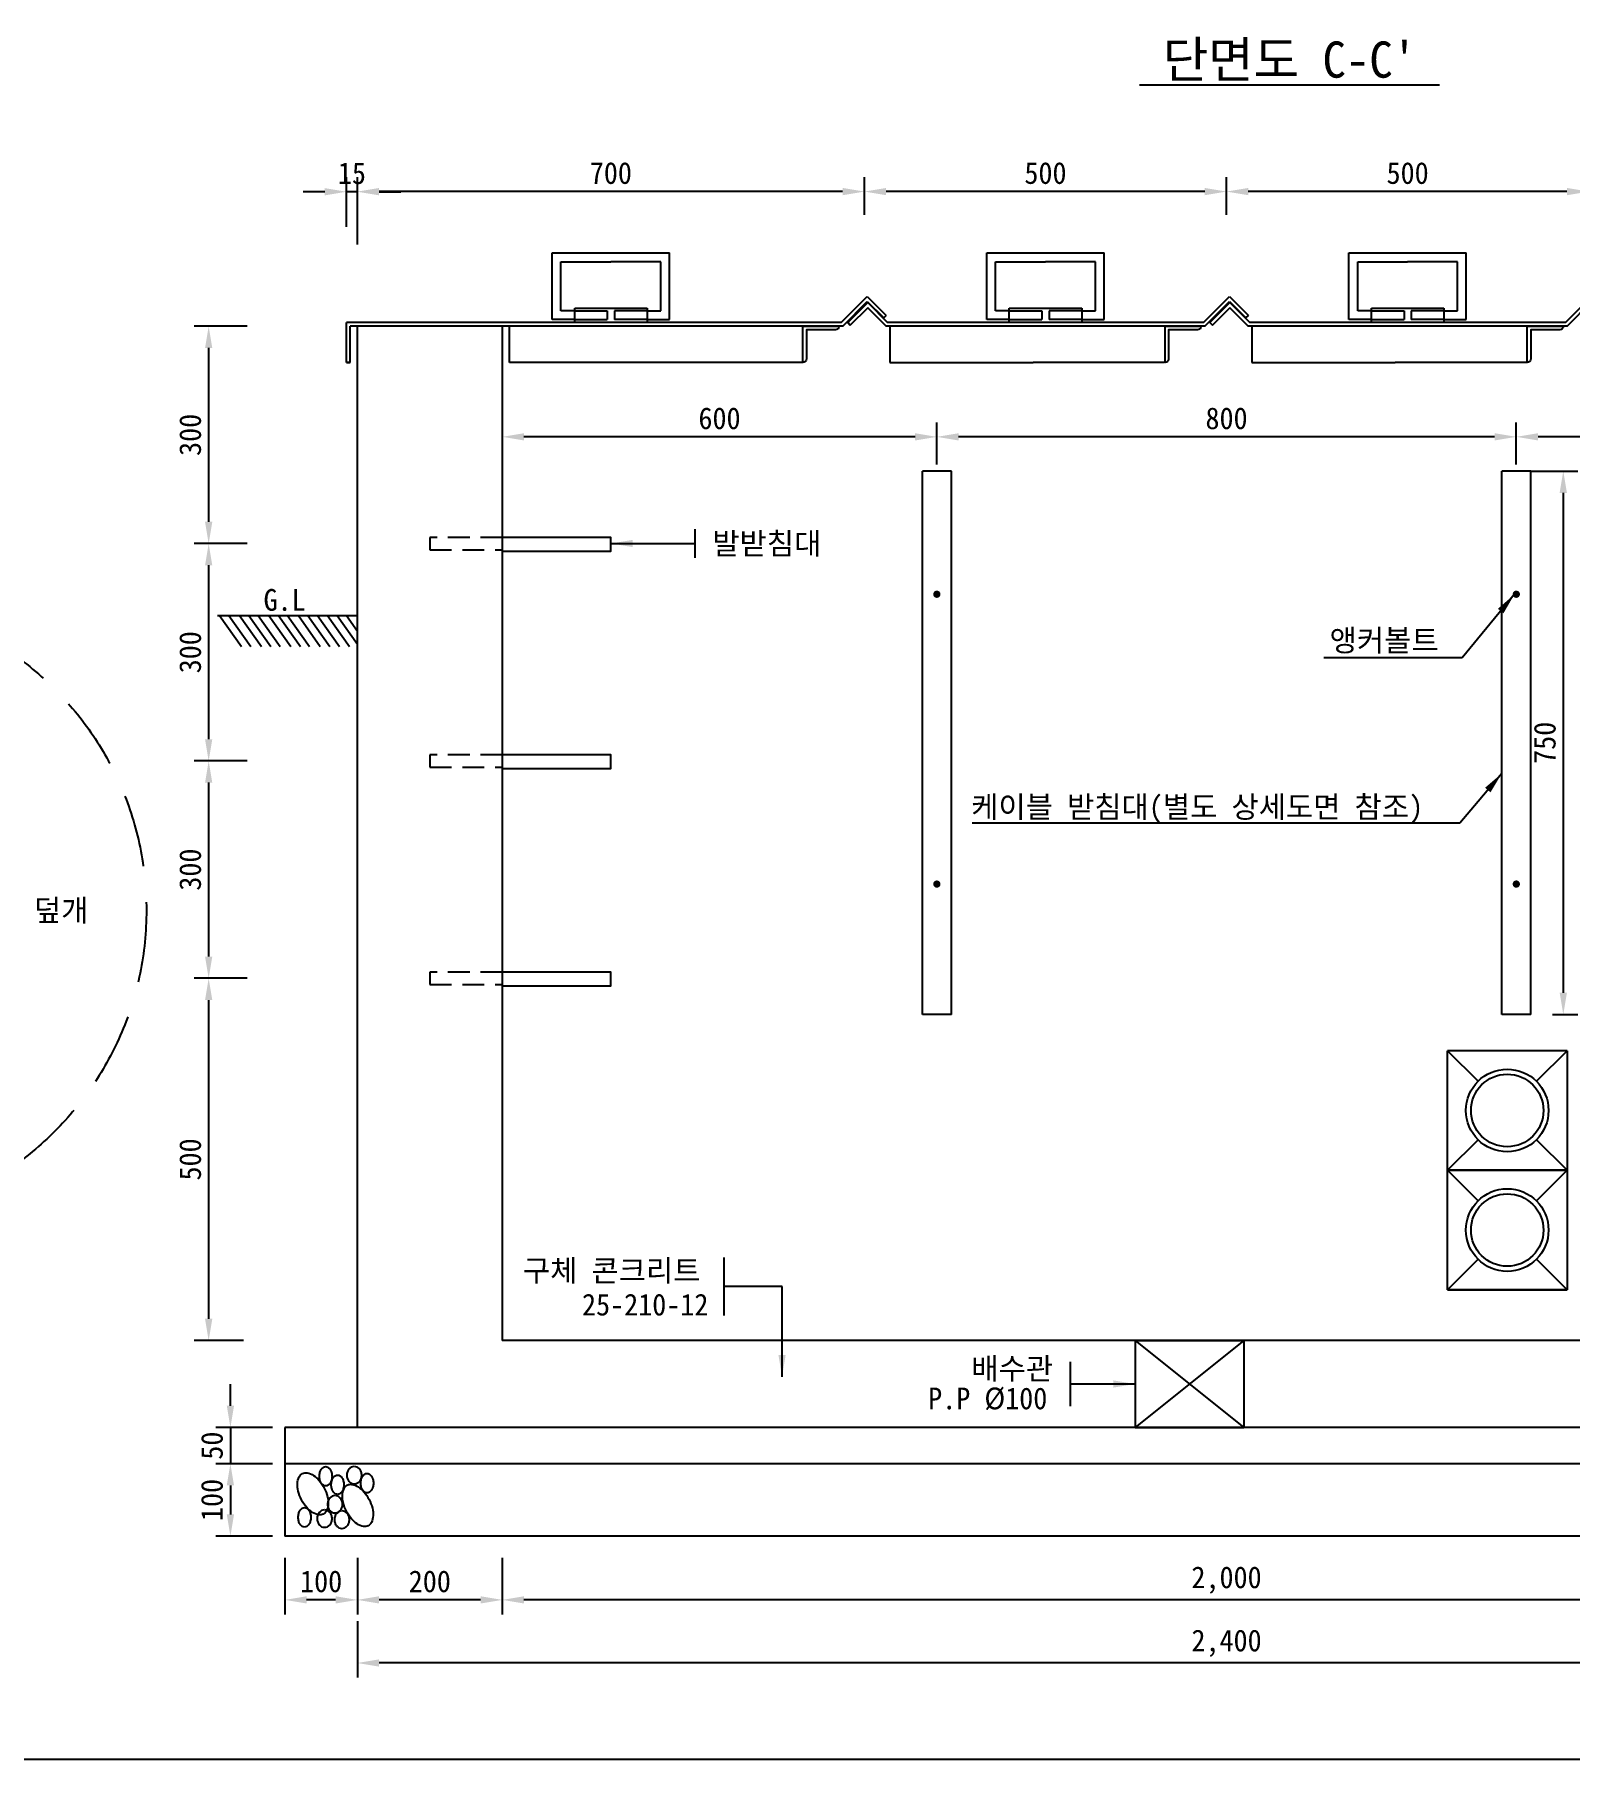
# Model space of a CAD drawing. Header units: millimetres. Extents: x 250 to 8210, y 580 to 5740.
# Drawn here: x 4306 to 6426, y 580 to 2961 of the extents above; entities that cross this region are included whole.
import ezdxf
from ezdxf.enums import TextEntityAlignment as Align

# ---------------------------------------------------------------- set-up
doc = ezdxf.new("R2010")
doc.units = ezdxf.units.MM
doc.header["$LTSCALE"] = 400
doc.linetypes.add('HIDDEN', pattern=[0.375, 0.25, -0.125])
for name, color, linetype in [('ED-DIMS', 1, 'Continuous'), ('ED-LEAL', 1, 'Continuous'), ('ED-LEAT', 3, 'Continuous'), ('ED-MANH', 3, 'Continuous'), ('ED-MISC', 3, 'Continuous'), ('ED-NEWC', 4, 'Continuous'), ('TN-MANH', 4, 'Continuous'), ('TN-TEXT', 3, 'Continuous'), ('TN-TRUF', 4, 'Continuous'), ('TT-BASE', 8, 'Continuous'), ('TT-DIMS', 1, 'Continuous'), ('TT-LEAL', 1, 'Continuous'), ('TT-LEAT', 3, 'Continuous'), ('TT-MANH', 4, 'Continuous'), ('TT-PATT', 5, 'Continuous'), ('TT-TEXT', 3, 'Continuous'), ('TX-PAPR', 2, 'Continuous')]:
    doc.layers.add(name, color=color, linetype=linetype)
doc.styles.get("Standard").update_dxf_attribs({"font": 'GulimChe.ttf'})
doc.styles.add('굴림', font='GulimChe.ttf')
doc.styles.add('굴림체', font='GulimChe.ttf')
doc.dimstyles.new('dim_st', dxfattribs={"dimtxt": 2.5, "dimasz": 2.5, "dimexe": 2, "dimexo": 3, "dimgap": 1, "dimtad": 1, "dimdec": 0, "dimrnd": 1, "dimzin": 0, "dimdsep": 46, "dimlunit": 6, "dimtxsty": '굴림체', "dimcen": -1, "dimclrd": 1, "dimclre": 1, "dimclrt": 3, "dimadec": 0, "dimazin": 0, "dimtfac": 1, "dimtdec": 0, "dimtix": 1, "dimtofl": 0, "dimtmove": 2, "dimatfit": 3, "dimfxl": 0, "dimtolj": 1, "dimtzin": 0, "dimarcsym": 0})
doc.dimstyles.new('ISO-25', dxfattribs={"dimtxt": 2.5, "dimasz": 2.5, "dimexe": 1.25, "dimexo": 0.625, "dimtad": 1, "dimtxsty": 'Standard', "dimcen": 2.5, "dimadec": 0, "dimazin": 0, "dimtfac": 1, "dimtmove": 0, "dimatfit": 3, "dimfxl": 0, "dimarcsym": 0})

# ---------------------------------------------------------------- blocks, each defined once
blk = doc.blocks.new('*D34')
at = {"layer": 'Defpoints', "color": 0}
for p in [(4737, 2743.8), (4737, 2665.2), (4752, 2665.2)]:
    blk.add_point(p, dxfattribs=at)
at = {"layer": 'TT-DIMS', "color": 0, "lineweight": -2}
for p, q in [((4737, 2695.2), (4737, 2763.8)), ((4752, 2695.2), (4752, 2763.8)), ((4707, 2743.8), (4677, 2743.8)), ((4752, 2743.8), (4737, 2743.8)), ((4782, 2743.8), (4812, 2743.8))]:
    blk.add_line(p, q, dxfattribs=at)
at = {"layer": 'TT-DIMS', "color": 0}
for points in [[(4707, 2748.8), (4707, 2738.8), (4737, 2743.8)], [(4782, 2748.8), (4782, 2738.8), (4752, 2743.8)]]:
    blk.add_solid(points, dxfattribs=at)
at = {"layer": 'TT-DIMS', "color": 3, "insert": (4744.5, 2769.2), "char_height": 30, "attachment_point": 5, "style": '굴림체'}
blk.add_mtext('15', dxfattribs=at)
blk = doc.blocks.new('*D35')
at = {"layer": 'Defpoints', "color": 0}
for p in [(4952, 888.2), (6952, 888.2), (4952, 800.3)]:
    blk.add_point(p, dxfattribs=at)
at = {"layer": 'TT-DIMS', "color": 0, "lineweight": -2}
for p, q in [((4952, 858.2), (4952, 780.3)), ((6952, 858.2), (6952, 780.3)), ((6922, 800.3), (4982, 800.3))]:
    blk.add_line(p, q, dxfattribs=at)
at = {"layer": 'TT-DIMS', "color": 0}
for points in [[(4982, 805.3), (4982, 795.3), (4952, 800.3)], [(6922, 805.3), (6922, 795.3), (6952, 800.3)]]:
    blk.add_solid(points, dxfattribs=at)
at = {"layer": 'TT-DIMS', "color": 3, "insert": (5952, 827.6), "char_height": 30, "attachment_point": 5, "style": '굴림체'}
blk.add_mtext('2,000', dxfattribs=at)
blk = doc.blocks.new('*D37')
at = {"layer": 'Defpoints', "color": 0}
for p in [(4752, 888.2), (4952, 888.2), (4752, 800.3)]:
    blk.add_point(p, dxfattribs=at)
at = {"layer": 'TT-DIMS', "color": 0, "lineweight": -2}
for p, q in [((4752, 858.2), (4752, 780.3)), ((4952, 858.2), (4952, 780.3)), ((4922, 800.3), (4782, 800.3))]:
    blk.add_line(p, q, dxfattribs=at)
at = {"layer": 'TT-DIMS', "color": 0}
for points in [[(4782, 805.3), (4782, 795.3), (4752, 800.3)], [(4922, 805.3), (4922, 795.3), (4952, 800.3)]]:
    blk.add_solid(points, dxfattribs=at)
at = {"layer": 'TT-DIMS', "color": 3, "insert": (4852, 825.7), "char_height": 30, "attachment_point": 5, "style": '굴림체'}
blk.add_mtext('200', dxfattribs=at)
blk = doc.blocks.new('*D38')
at = {"layer": 'Defpoints', "color": 0}
for p in [(4652, 888.2), (4752, 888.2), (4652, 800.3)]:
    blk.add_point(p, dxfattribs=at)
at = {"layer": 'TT-DIMS', "color": 0, "lineweight": -2}
for p, q in [((4652, 858.2), (4652, 780.3)), ((4752, 858.2), (4752, 780.3)), ((4722, 800.3), (4682, 800.3))]:
    blk.add_line(p, q, dxfattribs=at)
at = {"layer": 'TT-DIMS', "color": 0}
for points in [[(4682, 805.3), (4682, 795.3), (4652, 800.3)], [(4722, 805.3), (4722, 795.3), (4752, 800.3)]]:
    blk.add_solid(points, dxfattribs=at)
at = {"layer": 'TT-DIMS', "color": 3, "insert": (4702, 825.7), "char_height": 30, "attachment_point": 5, "style": '굴림체'}
blk.add_mtext('100', dxfattribs=at)
blk = doc.blocks.new('*D41')
at = {"layer": 'Defpoints', "color": 0}
for p in [(4664.8, 988.2), (4576.7, 888.2), (4664.8, 888.2)]:
    blk.add_point(p, dxfattribs=at)
at = {"layer": 'TT-DIMS', "color": 0, "lineweight": -2}
for p, q in [((4634.8, 988.2), (4556.7, 988.2)), ((4576.7, 958.2), (4576.7, 918.2)), ((4634.8, 888.2), (4556.7, 888.2))]:
    blk.add_line(p, q, dxfattribs=at)
at = {"layer": 'TT-DIMS', "color": 0}
for points in [[(4571.7, 958.2), (4581.7, 958.2), (4576.7, 988.2)], [(4571.7, 918.2), (4581.7, 918.2), (4576.7, 888.2)]]:
    blk.add_solid(points, dxfattribs=at)
at = {"layer": 'TT-DIMS', "color": 3, "insert": (4551.3, 938.2), "char_height": 30, "attachment_point": 5, "rotation": 90, "style": '굴림체'}
blk.add_mtext('100', dxfattribs=at)
blk = doc.blocks.new('*D43')
at = {"layer": 'Defpoints', "color": 0}
for p in [(4752, 801.1), (7152, 801.1), (4752, 713.2)]:
    blk.add_point(p, dxfattribs=at)
at = {"layer": 'TT-DIMS', "color": 0, "lineweight": -2}
for p, q in [((4752, 771.1), (4752, 693.2)), ((7152, 771.1), (7152, 693.2)), ((7122, 713.2), (4782, 713.2))]:
    blk.add_line(p, q, dxfattribs=at)
at = {"layer": 'TT-DIMS', "color": 0}
for points in [[(4782, 718.2), (4782, 708.2), (4752, 713.2)], [(7122, 718.2), (7122, 708.2), (7152, 713.2)]]:
    blk.add_solid(points, dxfattribs=at)
at = {"layer": 'TT-DIMS', "color": 3, "insert": (5952, 740.4), "char_height": 30, "attachment_point": 5, "style": '굴림체'}
blk.add_mtext('2,400', dxfattribs=at)
blk = doc.blocks.new('*D44')
at = {"layer": 'Defpoints', "color": 0}
for p in [(4664.8, 1038.2), (4576.7, 988.2), (4664.8, 988.2)]:
    blk.add_point(p, dxfattribs=at)
at = {"layer": 'TT-DIMS', "color": 0, "lineweight": -2}
for p, q in [((4576.7, 1068.2), (4576.7, 1098.2)), ((4634.8, 1038.2), (4556.7, 1038.2)), ((4576.7, 1038.2), (4576.7, 988.2)), ((4634.8, 988.2), (4556.7, 988.2)), ((4576.7, 958.2), (4576.7, 928.2))]:
    blk.add_line(p, q, dxfattribs=at)
at = {"layer": 'TT-DIMS', "color": 0}
for points in [[(4571.7, 1068.2), (4581.7, 1068.2), (4576.7, 1038.2)], [(4571.7, 958.2), (4581.7, 958.2), (4576.7, 988.2)]]:
    blk.add_solid(points, dxfattribs=at)
at = {"layer": 'TT-DIMS', "color": 3, "insert": (4551.4, 1013.2), "char_height": 30, "attachment_point": 5, "rotation": 90, "style": '굴림체'}
blk.add_mtext('50', dxfattribs=at)
blk = doc.blocks.new('*D64')
at = {"layer": 'Defpoints', "color": 0}
for p in [(6352, 2405.5), (6952, 2405.5), (6352, 2337.1)]:
    blk.add_point(p, dxfattribs=at)
at = {"layer": 'TT-DIMS', "color": 0, "lineweight": -2}
for p, q in [((6952, 2435.5), (6952, 2425.5)), ((6352, 2367.1), (6352, 2425.5)), ((6922, 2405.5), (6382, 2405.5))]:
    blk.add_line(p, q, dxfattribs=at)
at = {"layer": 'TT-DIMS', "color": 0}
for points in [[(6382, 2410.5), (6382, 2400.5), (6352, 2405.5)], [(6922, 2410.5), (6922, 2400.5), (6952, 2405.5)]]:
    blk.add_solid(points, dxfattribs=at)
at = {"layer": 'TT-DIMS', "color": 3, "insert": (6652, 2430.9), "char_height": 30, "attachment_point": 5, "style": '굴림체'}
blk.add_mtext('600', dxfattribs=at)
blk = doc.blocks.new('*D65')
at = {"layer": 'Defpoints', "color": 0}
for p in [(4952, 2405.5), (4952, 2405.5), (5552, 2337.1)]:
    blk.add_point(p, dxfattribs=at)
at = {"layer": 'TT-DIMS', "color": 0, "lineweight": -2}
for p, q in [((4952, 2435.5), (4952, 2425.5)), ((5522, 2405.5), (4982, 2405.5)), ((5552, 2367.1), (5552, 2425.5))]:
    blk.add_line(p, q, dxfattribs=at)
at = {"layer": 'TT-DIMS', "color": 0}
for points in [[(4982, 2410.5), (4982, 2400.5), (4952, 2405.5)], [(5522, 2410.5), (5522, 2400.5), (5552, 2405.5)]]:
    blk.add_solid(points, dxfattribs=at)
at = {"layer": 'TT-DIMS', "color": 3, "insert": (5252, 2430.9), "char_height": 30, "attachment_point": 5, "style": '굴림체'}
blk.add_mtext('600', dxfattribs=at)
blk = doc.blocks.new('*D66')
at = {"layer": 'Defpoints', "color": 0}
for p in [(5552, 2405.5), (5552, 2337.1), (6352, 2337.1)]:
    blk.add_point(p, dxfattribs=at)
at = {"layer": 'TT-DIMS', "color": 0, "lineweight": -2}
for p, q in [((5552, 2367.1), (5552, 2425.5)), ((6322, 2405.5), (5582, 2405.5)), ((6352, 2367.1), (6352, 2425.5))]:
    blk.add_line(p, q, dxfattribs=at)
at = {"layer": 'TT-DIMS', "color": 0}
for points in [[(5582, 2410.5), (5582, 2400.5), (5552, 2405.5)], [(6322, 2410.5), (6322, 2400.5), (6352, 2405.5)]]:
    blk.add_solid(points, dxfattribs=at)
at = {"layer": 'TT-DIMS', "color": 3, "insert": (5952, 2430.9), "char_height": 30, "attachment_point": 5, "style": '굴림체'}
blk.add_mtext('800', dxfattribs=at)
blk = doc.blocks.new('*D67')
at = {"layer": 'Defpoints', "color": 0}
for p in [(6342, 2358.2), (6372, 1608.2), (6416.9, 1608.2)]:
    blk.add_point(p, dxfattribs=at)
at = {"layer": 'TT-DIMS', "color": 0, "lineweight": -2}
for p, q in [((6372, 2358.2), (6436.9, 2358.2)), ((6416.9, 2328.2), (6416.9, 1638.2)), ((6402, 1608.2), (6436.9, 1608.2))]:
    blk.add_line(p, q, dxfattribs=at)
at = {"layer": 'TT-DIMS', "color": 0}
for points in [[(6411.9, 2328.2), (6421.9, 2328.2), (6416.9, 2358.2)], [(6411.9, 1638.2), (6421.9, 1638.2), (6416.9, 1608.2)]]:
    blk.add_solid(points, dxfattribs=at)
at = {"layer": 'TT-DIMS', "color": 3, "insert": (6391.5, 1983.2), "char_height": 30, "attachment_point": 5, "rotation": 90, "style": '굴림체'}
blk.add_mtext('750', dxfattribs=at)
blk = doc.blocks.new('*D71')
at = {"layer": 'Defpoints', "color": 0}
for p in [(5952, 2744), (5952, 2682), (6452, 2682)]:
    blk.add_point(p, dxfattribs=at)
at = {"layer": 'ED-DIMS', "color": 1, "lineweight": -2}
for p, q in [((5952, 2712), (5952, 2764)), ((6452, 2712), (6452, 2764)), ((6422, 2744), (5982, 2744))]:
    blk.add_line(p, q, dxfattribs=at)
at = {"layer": 'ED-DIMS', "color": 1}
for points in [[(5982, 2749), (5982, 2739), (5952, 2744)], [(6422, 2749), (6422, 2739), (6452, 2744)]]:
    blk.add_solid(points, dxfattribs=at)
at = {"layer": 'ED-DIMS', "color": 3, "insert": (6202, 2769.4), "char_height": 30, "attachment_point": 5, "style": '굴림체'}
blk.add_mtext('\\A1;500', dxfattribs=at)
blk = doc.blocks.new('*D72')
at = {"layer": 'Defpoints', "color": 0}
for p in [(4752, 2744), (5452, 2682), (4752, 2640.9)]:
    blk.add_point(p, dxfattribs=at)
at = {"layer": 'ED-DIMS', "color": 1, "lineweight": -2}
for p, q in [((4752, 2670.9), (4752, 2764)), ((5452, 2712), (5452, 2764)), ((5422, 2744), (4782, 2744))]:
    blk.add_line(p, q, dxfattribs=at)
at = {"layer": 'ED-DIMS', "color": 1}
for points in [[(4782, 2749), (4782, 2739), (4752, 2744)], [(5422, 2749), (5422, 2739), (5452, 2744)]]:
    blk.add_solid(points, dxfattribs=at)
at = {"layer": 'ED-DIMS', "color": 3, "insert": (5102, 2769.4), "char_height": 30, "attachment_point": 5, "style": '굴림체'}
blk.add_mtext('\\A1;700', dxfattribs=at)
blk = doc.blocks.new('*D73')
at = {"layer": 'Defpoints', "color": 0}
for p in [(5452, 2744), (5452, 2682), (5952, 2682)]:
    blk.add_point(p, dxfattribs=at)
at = {"layer": 'ED-DIMS', "color": 1, "lineweight": -2}
for p, q in [((5452, 2712), (5452, 2764)), ((5952, 2712), (5952, 2764)), ((5922, 2744), (5482, 2744))]:
    blk.add_line(p, q, dxfattribs=at)
at = {"layer": 'ED-DIMS', "color": 1}
for points in [[(5482, 2749), (5482, 2739), (5452, 2744)], [(5922, 2749), (5922, 2739), (5952, 2744)]]:
    blk.add_solid(points, dxfattribs=at)
at = {"layer": 'ED-DIMS', "color": 3, "insert": (5702, 2769.4), "char_height": 30, "attachment_point": 5, "style": '굴림체'}
blk.add_mtext('\\A1;500', dxfattribs=at)
blk = doc.blocks.new('*D93')
at = {"layer": 'Defpoints', "color": 0}
for p in [(4629.8, 2558.2), (4546.7, 2258.2), (4624.8, 2258.2)]:
    blk.add_point(p, dxfattribs=at)
at = {"layer": 'ED-DIMS', "color": 1, "lineweight": -2}
for p, q in [((4599.8, 2558.2), (4526.7, 2558.2)), ((4546.7, 2528.2), (4546.7, 2288.2)), ((4594.8, 2258.2), (4526.7, 2258.2))]:
    blk.add_line(p, q, dxfattribs=at)
at = {"layer": 'ED-DIMS', "color": 1}
for points in [[(4541.7, 2528.2), (4551.7, 2528.2), (4546.7, 2558.2)], [(4541.7, 2288.2), (4551.7, 2288.2), (4546.7, 2258.2)]]:
    blk.add_solid(points, dxfattribs=at)
at = {"layer": 'ED-DIMS', "color": 3, "insert": (4521.3, 2408.2), "char_height": 30, "attachment_point": 5, "rotation": 90, "style": '굴림체'}
blk.add_mtext('\\A1;300', dxfattribs=at)
blk = doc.blocks.new('*D94')
at = {"layer": 'Defpoints', "color": 0}
for p in [(4629.8, 2258.2), (4546.7, 1958.2), (4624.8, 1958.2)]:
    blk.add_point(p, dxfattribs=at)
at = {"layer": 'ED-DIMS', "color": 1, "lineweight": -2}
for p, q in [((4599.8, 2258.2), (4526.7, 2258.2)), ((4546.7, 2228.2), (4546.7, 1988.2)), ((4594.8, 1958.2), (4526.7, 1958.2))]:
    blk.add_line(p, q, dxfattribs=at)
at = {"layer": 'ED-DIMS', "color": 1}
for points in [[(4541.7, 2228.2), (4551.7, 2228.2), (4546.7, 2258.2)], [(4541.7, 1988.2), (4551.7, 1988.2), (4546.7, 1958.2)]]:
    blk.add_solid(points, dxfattribs=at)
at = {"layer": 'ED-DIMS', "color": 3, "insert": (4521.3, 2108.2), "char_height": 30, "attachment_point": 5, "rotation": 90, "style": '굴림체'}
blk.add_mtext('\\A1;300', dxfattribs=at)
blk = doc.blocks.new('*D95')
at = {"layer": 'Defpoints', "color": 0}
for p in [(4629.8, 1958.2), (4546.7, 1658.2), (4624.8, 1658.2)]:
    blk.add_point(p, dxfattribs=at)
at = {"layer": 'ED-DIMS', "color": 1, "lineweight": -2}
for p, q in [((4599.8, 1958.2), (4526.7, 1958.2)), ((4546.7, 1928.2), (4546.7, 1688.2)), ((4594.8, 1658.2), (4526.7, 1658.2))]:
    blk.add_line(p, q, dxfattribs=at)
at = {"layer": 'ED-DIMS', "color": 1}
for points in [[(4541.7, 1928.2), (4551.7, 1928.2), (4546.7, 1958.2)], [(4541.7, 1688.2), (4551.7, 1688.2), (4546.7, 1658.2)]]:
    blk.add_solid(points, dxfattribs=at)
at = {"layer": 'ED-DIMS', "color": 3, "insert": (4521.3, 1808.2), "char_height": 30, "attachment_point": 5, "rotation": 90, "style": '굴림체'}
blk.add_mtext('\\A1;300', dxfattribs=at)
blk = doc.blocks.new('*D96')
at = {"layer": 'Defpoints', "color": 0}
for p in [(4629.8, 1658.2), (4546.7, 1158.2), (4624.8, 1158.2)]:
    blk.add_point(p, dxfattribs=at)
at = {"layer": 'ED-DIMS', "color": 1, "lineweight": -2}
for p, q in [((4599.8, 1658.2), (4526.7, 1658.2)), ((4546.7, 1628.2), (4546.7, 1188.2)), ((4594.8, 1158.2), (4526.7, 1158.2))]:
    blk.add_line(p, q, dxfattribs=at)
at = {"layer": 'ED-DIMS', "color": 1}
for points in [[(4541.7, 1628.2), (4551.7, 1628.2), (4546.7, 1658.2)], [(4541.7, 1188.2), (4551.7, 1188.2), (4546.7, 1158.2)]]:
    blk.add_solid(points, dxfattribs=at)
at = {"layer": 'ED-DIMS', "color": 3, "insert": (4521.3, 1408.2), "char_height": 30, "attachment_point": 5, "rotation": 90, "style": '굴림체'}
blk.add_mtext('\\A1;500', dxfattribs=at)

msp = doc.modelspace()

# ---------------------------------------------------------------- linework, layer by layer
at = {"layer": 'ED-LEAL', "linetype": 'HIDDEN'}
msp.add_circle((4029.25301864, 1752.11156616), 431.45006945, dxfattribs=at)
at = {"layer": 'ED-MANH'}
for p, q in [((4752.04282572, 1038.24534666), (4752.04282572, 2558.24534666)), ((4952.04282572, 2558.24534666), (4952.04282572, 1158.24534666)), ((6952.04282572, 1158.24534666), (4952.04282572, 1158.24534666)), ((6952.04282572, 1158.24534666), (4952.04282572, 1158.24534666))]:
    msp.add_line(p, q, dxfattribs=at)
at = {"layer": 'ED-MISC'}
for p, q in [((6257.04282572, 1393.24534666), (6257.04282572, 1558.24534666)), ((6257.04282572, 1558.24534666), (6299.23773919, 1516.05043319)), ((6422.04282572, 1558.24534666), (6257.04282572, 1558.24534666)), ((6422.04282572, 1558.24534666), (6379.84791224, 1516.05043319)), ((6422.04282572, 1558.24534666), (6422.04282572, 1228.24534666)), ((6299.23773919, 1435.44026013), (6257.04282572, 1393.24534666)), ((6379.84791224, 1435.44026013), (6422.04282572, 1393.24534666)), ((6257.04282572, 1393.24534666), (6422.04282572, 1393.24534666)), ((6257.04282572, 1393.24534666), (6422.04282572, 1393.24534666)), ((6422.04282572, 1393.24534666), (6257.04282572, 1393.24534666)), ((6257.04282572, 1228.24534666), (6257.04282572, 1393.24534666)), ((6257.04282572, 1393.24534666), (6422.04282572, 1393.24534666)), ((6257.04282572, 1393.24534666), (6299.23773919, 1351.05043319)), ((6422.04282572, 1393.24534666), (6257.04282572, 1393.24534666)), ((6422.04282572, 1393.24534666), (6379.84791224, 1351.05043319)), ((6299.23773919, 1270.44026013), (6257.04282572, 1228.24534666)), ((6379.84791224, 1270.44026013), (6422.04282572, 1228.24534666)), ((6257.04282572, 1228.24534666), (6422.04282572, 1228.24534666)), ((6257.04282572, 1228.24534666), (6422.04282572, 1228.24534666)), ((6422.04282572, 1228.24534666), (6257.04282572, 1228.24534666))]:
    msp.add_line(p, q, dxfattribs=at)
for centre, radius in [((6339.54282572, 1475.74534666), 57), ((6339.54282572, 1475.74534666), 50), ((6339.54282572, 1310.74534666), 57), ((6339.54282572, 1310.74534666), 50)]:
    msp.add_circle(centre, radius, dxfattribs=at)
at = {"layer": 'ED-NEWC'}
for p, q in [((5021.04282572, 2567.24534666), (5021.04282572, 2659.24534666)), ((5021.04282572, 2659.24534666), (5183.04282572, 2659.24534666)), ((5033.04282572, 2579.24534666), (5033.04282572, 2647.24534666)), ((5033.04282572, 2647.24534666), (5102.04282572, 2647.24534666)), ((5171.04282572, 2647.24534666), (5102.04282572, 2647.24534666)), ((5171.04282572, 2579.24534666), (5171.04282572, 2647.24534666)), ((5183.04282572, 2567.24534666), (5183.04282572, 2659.24534666)), ((5621.04282572, 2567.24534666), (5621.04282572, 2659.24534666)), ((5621.04282572, 2659.24534666), (5783.04282572, 2659.24534666)), ((5633.04282572, 2579.24534666), (5633.04282572, 2647.24534666)), ((5633.04282572, 2647.24534666), (5702.04282572, 2647.24534666)), ((5771.04282572, 2647.24534666), (5702.04282572, 2647.24534666)), ((5771.04282572, 2579.24534666), (5771.04282572, 2647.24534666)), ((5783.04282572, 2567.24534666), (5783.04282572, 2659.24534666)), ((6121.04282572, 2567.24534666), (6121.04282572, 2659.24534666)), ((6121.04282572, 2659.24534666), (6283.04282572, 2659.24534666)), ((6133.04282572, 2579.24534666), (6133.04282572, 2647.24534666)), ((6133.04282572, 2647.24534666), (6202.04282572, 2647.24534666)), ((6271.04282572, 2647.24534666), (6202.04282572, 2647.24534666)), ((6271.04282572, 2579.24534666), (6271.04282572, 2647.24534666)), ((6283.04282572, 2567.24534666), (6283.04282572, 2659.24534666)), ((5419.9717579, 2563.24534666), (5456.03420374, 2599.3077925)), ((5456.03420374, 2599.3077925), (5482.19715465, 2573.14484159)), ((5919.9717579, 2563.24534666), (5956.03420374, 2599.3077925)), ((5956.03420374, 2599.3077925), (5982.19715465, 2573.14484159)), ((6419.9717579, 2563.24534666), (6456.03420374, 2599.3077925)), ((5052.04282572, 2579.24534666), (5033.04282572, 2579.24534666)), ((5052.04282572, 2583.24534666), (5152.04282572, 2583.24534666)), ((5052.04282572, 2563.24534666), (5052.04282572, 2583.24534666)), ((5052.04282572, 2579.24534666), (5097.04282572, 2579.24534666)), ((5097.04282572, 2579.24534666), (5097.04282572, 2567.24534666)), ((5152.04282572, 2579.24534666), (5107.04282572, 2579.24534666)), ((5107.04282572, 2579.24534666), (5107.04282572, 2567.24534666)), ((5152.04282572, 2583.24534666), (5152.04282572, 2563.24534666)), ((5152.04282572, 2579.24534666), (5171.04282572, 2579.24534666)), ((5422.04282572, 2558.24534666), (5456.03420374, 2592.23672469)), ((5456.53672906, 2590.82251112), (5428.9595646, 2563.24534666)), ((5456.53672906, 2583.75144331), (5432.4950985, 2559.70981275)), ((5432.4950985, 2559.70981275), (5456.53672906, 2583.75144331)), ((5456.03420374, 2592.23672469), (5478.66162074, 2569.60930769)), ((5456.53672906, 2590.82251112), (5484.11389353, 2563.24534666)), ((5482.04282572, 2558.24534666), (5456.53672906, 2583.75144331)), ((5456.53672906, 2583.75144331), (5482.04282572, 2558.24534666)), ((5478.66162074, 2569.60930769), (5482.19715465, 2573.14484159)), ((5652.04282572, 2579.24534666), (5633.04282572, 2579.24534666)), ((5652.04282572, 2583.24534666), (5752.04282572, 2583.24534666)), ((5652.04282572, 2563.24534666), (5652.04282572, 2583.24534666)), ((5652.04282572, 2579.24534666), (5697.04282572, 2579.24534666)), ((5697.04282572, 2579.24534666), (5697.04282572, 2567.24534666)), ((5707.04282572, 2579.24534666), (5707.04282572, 2567.24534666)), ((5752.04282572, 2579.24534666), (5707.04282572, 2579.24534666)), ((5752.04282572, 2583.24534666), (5752.04282572, 2563.24534666)), ((5752.04282572, 2579.24534666), (5771.04282572, 2579.24534666)), ((5922.04282572, 2558.24534666), (5956.03420374, 2592.23672469)), ((5956.53672906, 2590.82251112), (5928.9595646, 2563.24534666)), ((5956.53672906, 2583.75144331), (5932.4950985, 2559.70981275)), ((5932.4950985, 2559.70981275), (5956.53672906, 2583.75144331)), ((5956.03420374, 2592.23672469), (5978.66162074, 2569.60930769)), ((5956.53672906, 2590.82251112), (5984.11389353, 2563.24534666)), ((5982.04282572, 2558.24534666), (5956.53672906, 2583.75144331)), ((5956.53672906, 2583.75144331), (5982.04282572, 2558.24534666)), ((5978.66162074, 2569.60930769), (5982.19715465, 2573.14484159)), ((6152.04282572, 2579.24534666), (6133.04282572, 2579.24534666)), ((6152.04282572, 2583.24534666), (6252.04282572, 2583.24534666)), ((6152.04282572, 2563.24534666), (6152.04282572, 2583.24534666)), ((6152.04282572, 2579.24534666), (6197.04282572, 2579.24534666)), ((6197.04282572, 2579.24534666), (6197.04282572, 2567.24534666)), ((6207.04282572, 2579.24534666), (6207.04282572, 2567.24534666)), ((6252.04282572, 2579.24534666), (6207.04282572, 2579.24534666)), ((6252.04282572, 2583.24534666), (6252.04282572, 2563.24534666)), ((6252.04282572, 2579.24534666), (6271.04282572, 2579.24534666)), ((6422.04282572, 2558.24534666), (6456.03420374, 2592.23672469)), ((5419.9717579, 2563.24534666), (4737.04282572, 2563.24534666)), ((4737.04282572, 2508.34077754), (4737.04282572, 2563.24534666)), ((5422.04282572, 2558.24534666), (4742.04282572, 2558.24534666)), ((4742.04282572, 2508.34077754), (4742.04282572, 2558.24534666)), ((4962.04282572, 2508.24534666), (4962.04282572, 2558.24534666)), ((5052.04282572, 2567.24534666), (5021.04282572, 2567.24534666)), ((5052.04282572, 2567.24534666), (5097.04282572, 2567.24534666)), ((5152.04282572, 2563.24534666), (5052.04282572, 2563.24534666)), ((5152.04282572, 2567.24534666), (5107.04282572, 2567.24534666)), ((5152.04282572, 2567.24534666), (5183.04282572, 2567.24534666)), ((5432.4950985, 2559.70981275), (5428.9595646, 2563.24534666)), ((5428.9595646, 2563.24534666), (5432.4950985, 2559.70981275)), ((5922.04282572, 2558.24534666), (5482.04282572, 2558.24534666)), ((5919.9717579, 2563.24534666), (5484.11389353, 2563.24534666)), ((5487.04282572, 2558.24534666), (5487.04282572, 2508.24534666)), ((5652.04282572, 2567.24534666), (5621.04282572, 2567.24534666)), ((5652.04282572, 2567.24534666), (5697.04282572, 2567.24534666)), ((5752.04282572, 2563.24534666), (5652.04282572, 2563.24534666)), ((5752.04282572, 2567.24534666), (5707.04282572, 2567.24534666)), ((5752.04282572, 2567.24534666), (5783.04282572, 2567.24534666)), ((5932.4950985, 2559.70981275), (5928.9595646, 2563.24534666)), ((5928.9595646, 2563.24534666), (5932.4950985, 2559.70981275)), ((6422.04282572, 2558.24534666), (5982.04282572, 2558.24534666)), ((6419.9717579, 2563.24534666), (5984.11389353, 2563.24534666)), ((5987.04282572, 2558.24534666), (5987.04282572, 2508.24534666)), ((6152.04282572, 2567.24534666), (6121.04282572, 2567.24534666)), ((6152.04282572, 2567.24534666), (6197.04282572, 2567.24534666)), ((6252.04282572, 2563.24534666), (6152.04282572, 2563.24534666)), ((6252.04282572, 2567.24534666), (6207.04282572, 2567.24534666)), ((6252.04282572, 2567.24534666), (6283.04282572, 2567.24534666)), ((4737.04282572, 2508.34077754), (4742.04282572, 2508.34077754)), ((5366.04282572, 2508.24534666), (4962.04282572, 2508.24534666)), ((5487.04282572, 2508.24534666), (5684.92572167, 2508.24534666)), ((5866.04282572, 2508.24534666), (5684.92572167, 2508.24534666)), ((5987.04282572, 2508.24534666), (6184.92572167, 2508.24534666)), ((6366.04282572, 2508.24534666), (6184.92572167, 2508.24534666)), ((6367.04282572, 2508.24534666), (6366.04282572, 2508.24534666)), ((5825.85586269, 1158.24534666), (5825.85586269, 1038.24534666)), ((5975.85586269, 1158.24534666), (5825.85586269, 1038.24534666)), ((5825.85586269, 1158.24534666), (5975.85586269, 1038.24534666)), ((5825.85586269, 1158.24534666), (5975.85586269, 1158.24534666)), ((5975.85586269, 1158.24534666), (5975.85586269, 1038.24534666)), ((5825.85586269, 1038.24534666), (5975.85586269, 1038.24534666))]:
    msp.add_line(p, q, dxfattribs=at)
at = {"layer": 'ED-NEWC', "flags": 128}
for points in [[(5367.04282572, 2558.24534666), (5417.04282572, 2558.24534666), (5417.04282572, 2558.24534666, -0.4142135624), (5412.04282572, 2553.24534666), (5372.04282572, 2553.24534666), (5372.04282572, 2513.24534666, -0.4142135624), (5367.04282572, 2508.24534666), (5367.04282572, 2508.24534666), (5367.04282572, 2558.24534666)], [(5867.04282572, 2558.24534666), (5917.04282572, 2558.24534666), (5917.04282572, 2558.24534666, -0.4142135624), (5912.04282572, 2553.24534666), (5872.04282572, 2553.24534666), (5872.04282572, 2513.24534666, -0.4142135624), (5867.04282572, 2508.24534666), (5867.04282572, 2508.24534666), (5867.04282572, 2558.24534666)], [(6367.04282572, 2558.24534666), (6417.04282572, 2558.24534666), (6417.04282572, 2558.24534666, -0.4142135624), (6412.04282572, 2553.24534666), (6372.04282572, 2553.24534666), (6372.04282572, 2513.24534666, -0.4142135624), (6367.04282572, 2508.24534666), (6367.04282572, 2508.24534666), (6367.04282572, 2558.24534666)]]:
    msp.add_lwpolyline(points, format="xyb", dxfattribs=at)
at = {"layer": 'TN-MANH'}
for p, q in [((5532.04282572, 1608.24534666), (5532.04282572, 2358.24534666)), ((5572.04282572, 2358.24534666), (5532.04282572, 2358.24534666)), ((5572.04282572, 1608.24534666), (5572.04282572, 2358.24534666)), ((6332.04282572, 1608.24534666), (6332.04282572, 2358.24534666)), ((6372.04282572, 2358.24534666), (6332.04282572, 2358.24534666)), ((6372.04282572, 1608.24534666), (6372.04282572, 2358.24534666)), ((5572.04282572, 1608.24534666), (5532.04282572, 1608.24534666)), ((6372.04282572, 1608.24534666), (6332.04282572, 1608.24534666))]:
    msp.add_line(p, q, dxfattribs=at)
at = {"layer": 'TN-MANH', "const_width": 5}
for points in [[(5554.54282572, 2188.24534666, -1), (5549.54282572, 2188.24534666, -1)], [(6354.54282572, 2188.24534666, -1), (6349.54282572, 2188.24534666, -1)], [(5554.54282572, 1788.24534666, -1), (5549.54282572, 1788.24534666, -1)], [(5554.54282572, 1788.24534666, -1), (5549.54282572, 1788.24534666, -1)], [(6354.54282572, 1788.24534666, -1), (6349.54282572, 1788.24534666, -1)], [(6354.54282572, 1788.24534666, -1), (6349.54282572, 1788.24534666, -1)]]:
    msp.add_lwpolyline(points, format="xyb", close=True, dxfattribs=at)
at = {"layer": 'TN-TRUF'}
for p, q in [((4737.04282572, 2508.24534666), (4737.04282572, 2563.24534666)), ((4742.04282572, 2508.24534666), (4742.04282572, 2558.24534666)), ((4737.04282572, 2508.24534666), (4742.04282572, 2508.24534666))]:
    msp.add_line(p, q, dxfattribs=at)
at = {"layer": 'TT-BASE'}
for p, q in [((4752.04282572, 2158.24534666), (4558.95468058, 2158.24534666)), ((4592.10456959, 2115.641208), (4561.77778431, 2158.24534666)), ((4604.76823676, 2115.641208), (4574.44145149, 2158.24534666)), ((4619.61161613, 2115.641208), (4589.28483086, 2158.24534666)), ((4632.71171067, 2115.641208), (4602.3849254, 2158.24534666)), ((4645.37537785, 2115.641208), (4615.04859257, 2158.24534666)), ((4660.21875722, 2115.641208), (4629.89197195, 2158.24534666)), ((4673.31885175, 2115.641208), (4642.99206648, 2158.24534666)), ((4685.98251893, 2115.641208), (4655.65573366, 2158.24534666)), ((4700.8258983, 2115.641208), (4670.49911303, 2158.24534666)), ((4713.92599283, 2115.641208), (4683.59920756, 2158.24534666)), ((4727.46251473, 2115.641208), (4697.13572946, 2158.24534666)), ((4740.99661202, 2115.641208), (4710.66982675, 2158.24534666)), ((4752.35678674, 2118.69861736), (4724.20634865, 2158.24534666)), ((4752.35678674, 2136.67632283), (4737.00336863, 2158.24534666)), ((4652.04282572, 1038.24534666), (4652.04282572, 888.24534666)), ((7252.04282572, 1038.24534666), (4652.04282572, 1038.24534666)), ((7252.04282572, 1038.24534666), (4752.04282572, 1038.24534666)), ((7252.04282572, 988.24534666), (4652.04282572, 988.24534666)), ((7252.04282572, 888.24534666), (4652.04282572, 888.24534666))]:
    msp.add_line(p, q, dxfattribs=at)
at = {"layer": 'TT-LEAL'}
for p, q in [((5218.17223533, 2238.29432681), (5218.17223533, 2278.29432681)), ((5258.30748026, 1192.8203698), (5258.30748026, 1272.8203698)), ((5736.50016629, 1067.61656437), (5736.50016629, 1128.87412895))]:
    msp.add_line(p, q, dxfattribs=at)
at = {"layer": 'TT-MANH'}
for p in [(4952.04282572, 2558.24534666), (4951.84670242, 2558.24534666)]:
    msp.add_line(p, (4752.04282572, 2558.24534666), dxfattribs=at)
at = {"layer": 'TT-MANH', "linetype": 'HIDDEN', "ltscale": 0.3}
for points in [[(4952.04282572, 2266.74534666), (4852.04282572, 2266.74534666), (4852.04282572, 2249.74534666), (4952.04282572, 2249.74534666)], [(4952.04282572, 1966.74534666), (4852.04282572, 1966.74534666), (4852.04282572, 1949.74534666), (4952.04282572, 1949.74534666)], [(4952.04282572, 1666.74534666), (4852.04282572, 1666.74534666), (4852.04282572, 1649.74534666), (4952.04282572, 1649.74534666)]]:
    msp.add_lwpolyline(points, dxfattribs=at)
at = {"layer": 'TT-MANH'}
for points in [[(4952.04282572, 2247.74534666), (5102.04282572, 2247.74534666), (5102.04282572, 2266.74534666), (4952.04282572, 2266.74534666), (4952.04282572, 2247.74534666)], [(4952.04282572, 1947.74534666), (5102.04282572, 1947.74534666), (5102.04282572, 1966.74534666), (4952.04282572, 1966.74534666), (4952.04282572, 1947.74534666)], [(4952.04282572, 1647.74534666), (5102.04282572, 1647.74534666), (5102.04282572, 1666.74534666), (4952.04282572, 1666.74534666), (4952.04282572, 1647.74534666)]]:
    msp.add_lwpolyline(points, dxfattribs=at)
at = {"layer": 'TT-PATT'}
for points in [[(4708.30957932, 957.49457083, -0.1429550188), (4705.20357593, 958.40113505, -0.1071737315), (4702.16682119, 961.41433186, -0.0784341247), (4700.32708354, 965.54275119, -0.0657605852), (4699.62240746, 970.87747211, -0.0657605852), (4700.32708354, 976.21219302, -0.0784341247), (4702.16682119, 980.34061235, -0.1071737315), (4705.20357593, 983.35380917, -0.1429550188), (4708.30957932, 984.26037339, -0.1429550188), (4711.41558272, 983.35380917, -0.1071737315), (4714.45233746, 980.34061235, -0.0784341247), (4716.29207511, 976.21219302, -0.0657605852), (4716.99675119, 970.87747211, -0.0657605852), (4716.29207511, 965.54275119, -0.0784341247), (4714.45233746, 961.41433186, -0.1071737315), (4711.41558272, 958.40113505, -0.1429550188)], [(4747.76222124, 984.73427947, -0.1209571441), (4751.41487082, 983.83753136, -0.1051361893), (4754.73763373, 981.0895879, -0.0884869636), (4756.84586527, 977.17285429, -0.079485013), (4757.62694418, 972.29052408, -0.079485013), (4756.84586527, 967.40819386, -0.0884869636), (4754.73763373, 963.49146025, -0.1051361893), (4751.41487082, 960.74351679, -0.1209571441), (4747.76222124, 959.84676868, -0.1209571441), (4744.10957167, 960.74351679, -0.1051361893), (4740.78680876, 963.49146025, -0.0884869636), (4738.67857722, 967.40819386, -0.079485013), (4737.89749831, 972.29052408, -0.079485013), (4738.67857722, 977.17285429, -0.0884869636), (4740.78680876, 981.0895879, -0.1051361893), (4744.10957167, 983.83753136, -0.1209571441)], [(4704.99182298, 918.59514157, -0.1607464383), (4698.63522604, 917.59245836, -0.1062418378), (4689.70027535, 921.09923525, -0.0706843187), (4682.00911667, 927.93839288, -0.0569658529), (4674.92672723, 938.53848917, -0.0569658529), (4670.41900147, 950.46336611, -0.0706843187), (4669.32532275, 960.69722489, -0.1062418378), (4671.66614677, 970.00589671, -0.1607464383), (4676.17728868, 974.59515557, -0.1607464383), (4682.53388562, 975.59783878, -0.1062418378), (4691.46883631, 972.09106189, -0.0706843187), (4699.15999499, 965.25190426, -0.0569658529), (4706.24238443, 954.65180797, -0.0569658529), (4710.75011019, 942.72693103, -0.0706843187), (4711.84378891, 932.49307224, -0.1062418378), (4709.50296489, 923.18440043, -0.1607464383)], [(4724.62370291, 945.8653989, -0.1429550188), (4721.51769952, 946.77196312, -0.1071737315), (4718.48094478, 949.78515993, -0.0784341247), (4716.64120713, 953.91357927, -0.0657605852), (4715.93653105, 959.24830018, -0.0657605852), (4716.64120713, 964.5830211, -0.0784341247), (4718.48094478, 968.71144043, -0.1071737315), (4721.51769952, 971.72463724, -0.1429550188), (4724.62370291, 972.63120146, -0.1429550188), (4727.7297063, 971.72463724, -0.1071737315), (4730.76646104, 968.71144043, -0.0784341247), (4732.60619869, 964.5830211, -0.0657605852), (4733.31087477, 959.24830018, -0.0657605852), (4732.60619869, 953.91357927, -0.0784341247), (4730.76646104, 949.78515993, -0.1071737315), (4727.7297063, 946.77196312, -0.1429550188)], [(4766.9350812, 902.70071564, -0.1607464383), (4760.57848426, 901.69803243, -0.1062418378), (4751.64353357, 905.20480932, -0.0706843187), (4743.95237489, 912.04396695, -0.0569658529), (4736.86998545, 922.64406324, -0.0569658529), (4732.36225969, 934.56894018, -0.0706843187), (4731.26858097, 944.80279896, -0.1062418378), (4733.60940499, 954.11147078, -0.1607464383), (4738.1205469, 958.70072964, -0.1607464383), (4744.47714384, 959.70341284, -0.1062418378), (4753.41209453, 956.19663596, -0.0706843187), (4761.10325321, 949.35747833, -0.0569658529), (4768.18564265, 938.75738204, -0.0569658529), (4772.69336841, 926.8325051, -0.0706843187), (4773.78704713, 916.59864631, -0.1062418378), (4771.44622311, 907.2899745, -0.1607464383)], [(4765.43680587, 947.995075, -0.1429550188), (4762.33080248, 948.90163922, -0.1071737315), (4759.29404774, 951.91483603, -0.0784341247), (4757.45431009, 956.04325537, -0.0657605852), (4756.74963401, 961.37797628, -0.0657605852), (4757.45431009, 966.71269719, -0.0784341247), (4759.29404774, 970.84111653, -0.1071737315), (4762.33080248, 973.85431334, -0.1429550188), (4765.43680587, 974.76087756, -0.1429550188), (4768.54280927, 973.85431334, -0.1071737315), (4771.57956401, 970.84111653, -0.0784341247), (4773.41930166, 966.71269719, -0.0657605852), (4774.12397774, 961.37797628, -0.0657605852), (4773.41930166, 956.04325537, -0.0784341247), (4771.57956401, 951.91483603, -0.1071737315), (4768.54280927, 948.90163922, -0.1429550188)], [(4721.13424028, 944.64779155, -0.1209571441), (4724.78688985, 943.75104344, -0.1051361893), (4728.10965276, 941.00309998, -0.0884869636), (4730.2178843, 937.08636637, -0.079485013), (4730.99896321, 932.20403616, -0.079485013), (4730.2178843, 927.32170594, -0.0884869636), (4728.10965276, 923.40497234, -0.1051361893), (4724.78688985, 920.65702888, -0.1209571441), (4721.13424028, 919.76028076, -0.1209571441), (4717.4815907, 920.65702888, -0.1051361893), (4714.15882779, 923.40497234, -0.0884869636), (4712.05059625, 927.32170594, -0.079485013), (4711.26951734, 932.20403616, -0.079485013), (4712.05059625, 937.08636637, -0.0884869636), (4714.15882779, 941.00309998, -0.1051361893), (4717.4815907, 943.75104344, -0.1209571441)], [(4679.01502265, 900.82395231, -0.1429550188), (4675.90901925, 901.73051653, -0.1071737315), (4672.87226451, 904.74371334, -0.0784341247), (4671.03252686, 908.87213268, -0.0657605852), (4670.32785078, 914.20685359, -0.0657605852), (4671.03252686, 919.54157451, -0.0784341247), (4672.87226451, 923.66999384, -0.1071737315), (4675.90901925, 926.68319065, -0.1429550188), (4679.01502265, 927.58975487, -0.1429550188), (4682.12102604, 926.68319065, -0.1071737315), (4685.15778078, 923.66999384, -0.0784341247), (4686.99751843, 919.54157451, -0.0657605852), (4687.70219451, 914.20685359, -0.0657605852), (4686.99751843, 908.87213268, -0.0784341247), (4685.15778078, 904.74371334, -0.1071737315), (4682.12102604, 901.73051653, -0.1429550188)], [(4706.80333059, 924.86352048, -0.1209571441), (4710.45598017, 923.96677236, -0.1051361893), (4713.77874308, 921.21882891, -0.0884869636), (4715.88697462, 917.3020953, -0.079485013), (4716.66805353, 912.41976508, -0.079485013), (4715.88697462, 907.53743487, -0.0884869636), (4713.77874308, 903.62070126, -0.1051361893), (4710.45598017, 900.8727578, -0.1209571441), (4706.80333059, 899.97600969, -0.1209571441), (4703.15068102, 900.8727578, -0.1051361893), (4699.82791811, 903.62070126, -0.0884869636), (4697.71968657, 907.53743487, -0.079485013), (4696.93860766, 912.41976508, -0.079485013), (4697.71968657, 917.3020953, -0.0884869636), (4699.82791811, 921.21882891, -0.1051361893), (4703.15068102, 923.96677236, -0.1209571441)], [(4730.69680889, 923.45522365, -0.1209571441), (4734.34945847, 922.55847553, -0.1051361893), (4737.67222137, 919.81053207, -0.0884869636), (4739.78045291, 915.89379847, -0.079485013), (4740.56153183, 911.01146825, -0.079485013), (4739.78045291, 906.12913804, -0.0884869636), (4737.67222137, 902.21240443, -0.1051361893), (4734.34945847, 899.46446097, -0.1209571441), (4730.69680889, 898.56771286, -0.1209571441), (4727.04415931, 899.46446097, -0.1051361893), (4723.72139641, 902.21240443, -0.0884869636), (4721.61316487, 906.12913804, -0.079485013), (4720.83208595, 911.01146825, -0.079485013), (4721.61316487, 915.89379847, -0.0884869636), (4723.72139641, 919.81053207, -0.1051361893), (4727.04415931, 922.55847553, -0.1209571441)]]:
    msp.add_lwpolyline(points, format="xyb", close=True, dxfattribs=at)
at = {"layer": 'TX-PAPR'}
msp.add_lwpolyline([(250, 5740), (8210, 5740), (8210, 580), (250, 580)], close=True, dxfattribs=at)

# ---------------------------------------------------------------- texts
at = {"layer": 'ED-LEAT', "style": '굴림'}
for s, p in [('앵커볼트', (6094.27121121, 2109.54836376)), ('케이블 받침대(별도 상세도면 참조)', (5599.42798155, 1879.79628038))]:
    msp.add_text(s, height=30, dxfattribs=at).set_placement(p)
at = {"layer": 'TN-TEXT'}
msp.add_text('덮개', height=30, dxfattribs=at).set_placement((4305.42584107, 1736.98928219))
at = {"layer": 'TT-LEAT'}
for s, p in [('구체 콘크리트', (4980.54837713, 1239.8203698)), ('25-210-12', (5062.17071756, 1192.8203698))]:
    msp.add_text(s, height=30, dxfattribs=at).set_placement(p)
at = {"layer": 'TT-TEXT'}
for s, height, p in [("%%U 단면도 C-C' ", 50, (5831.61557081, 2901.19711626)), ('G.L', 30, (4622.48544698, 2165.46316819)), ('배수관', 30, (5599.66534468, 1104.47222086)), ('P.P Ø100', 30, (5540.06428085, 1063.38776771))]:
    msp.add_text(s, height=height, dxfattribs=at).set_placement(p)
msp.add_text('발받침대', height=30, dxfattribs=at).set_placement((5392.57383108, 2258.29432681), align=Align.MIDDLE_RIGHT)

# ---------------------------------------------------------------- dimensions: what is measured, and where the dimension line sits
at = {"layer": 'ED-DIMS'}
for base, p1, p2, angle, picture, middle in [((4752.04282572, 2744.04539086), (5452.04282572, 2681.99753988), (4752.04282572, 2640.93509404), 180, '*D72', (5102.04282572, 2769.42438023)), ((5452.04282572, 2744.04539086), (5952.04282572, 2681.99753988), (5452.04282572, 2681.99753988), 180, '*D73', (5702.04282572, 2769.38448661)), ((5952.04282572, 2744.04539086), (6452.04282572, 2681.99753988), (5952.04282572, 2681.99753988), 180, '*D71', (6202.04282572, 2769.38448661)), ((4546.68733355, 2258.24534666), (4629.78457295, 2558.24534666), (4624.78457295, 2258.24534666), 90, '*D93', (4521.3482378, 2408.24534666)), ((4546.68733355, 1958.24534666), (4629.78457295, 2258.24534666), (4624.78457295, 1958.24534666), 90, '*D94', (4521.3482378, 2108.24534666)), ((4546.68733355, 1658.24534666), (4629.78457295, 1958.24534666), (4624.78457295, 1658.24534666), 90, '*D95', (4521.3482378, 1808.24534666)), ((4546.68733355, 1158.24534666), (4629.78457295, 1658.24534666), (4624.78457295, 1158.24534666), 90, '*D96', (4521.3482378, 1408.24534666))]:
    dim = msp.add_linear_dim(base=base, p1=p1, p2=p2, angle=angle, dimstyle='dim_st', override={"dimscale": 10, "dimtxt": 3, "dimasz": 3, "dimtofl": 1}, dxfattribs=at)
    dim.commit()
    dim.dimension.update_dxf_attribs({"geometry": picture, "text_midpoint": middle})
at = {"layer": 'TT-DIMS'}
for base, p1, p2, angle, picture, middle in [((4737.04282572, 2743.80949366), (4752.04282572, 2665.22300187), (4737.04282572, 2665.22300187), 180, '*D34', (4744.54282572, 2769.20842983)), ((4952.04282572, 2405.54873901), (5552.04282571, 2337.13263621), (4952.04282572, 2405.54873901), 180, '*D65', (5252.04282572, 2430.88783476)), ((5552.04282572, 2405.54873901), (6352.04282572, 2337.13263621), (5552.04282572, 2337.13263621), 180, '*D66', (5952.04282572, 2430.88783476)), ((6352.04282572, 2405.54873901), (6952.04282572, 2405.54873901), (6352.04282572, 2337.13263621), 180, '*D64', (6652.04282572, 2430.88783476)), ((6416.91822439, 1608.24534666), (6342.04282572, 2358.24534666), (6372.04282572, 1608.24534666), 90, '*D67', (6391.53923502, 1983.24534666)), ((4576.72622902, 988.24534666), (4664.76301612, 1038.24534666), (4664.76301612, 988.24534666), 90, '*D44', (4551.38713328, 1013.24534666)), ((4576.72622902, 888.24534666), (4664.76301612, 988.24534666), (4664.76301612, 888.24534666), 90, '*D41', (4551.32729285, 938.24534666)), ((4652.04282572, 800.34854549), (4752.04282572, 888.24534666), (4652.04282572, 888.24534666), 180, '*D38', (4702.04282572, 825.74748166)), ((4752.04282572, 800.34854549), (4952.04282572, 888.24534666), (4752.04282572, 888.24534666), 180, '*D37', (4852.04282572, 825.68764123)), ((4952.04282572, 800.34854549), (6952.04282572, 888.24534666), (4952.04282572, 888.24534666), 180, '*D35', (5952.04282572, 827.56264123)), ((4752.04282572, 713.16341596), (7152.04282572, 801.06021712), (4752.04282572, 801.06021712), 180, '*D43', (5952.04282572, 740.39745851))]:
    dim = msp.add_linear_dim(base=base, p1=p1, p2=p2, angle=angle, dimstyle='ISO-25', override={"dimscale": 10, "dimtxt": 3, "dimasz": 3, "dimexe": 2, "dimexo": 3, "dimgap": 1, "dimdec": 4, "dimlunit": 6, "dimtxsty": '굴림체', "dimcen": 1, "dimclrt": 3, "dimaunit": 1, "dimtdec": 4, "dimtix": 1, "dimtmove": 2, "dimtvp": 2}, dxfattribs=at)
    dim.commit()
    dim.dimension.update_dxf_attribs({"geometry": picture, "text_midpoint": middle})

# ---------------------------------------------------------------- leaders
at = {"layer": 'TT-LEAL'}
for points, override in [([(5102.04282572, 2258.29432681), (5218.17223533, 2258.29432681)], {"dimscale": 10, "dimtxt": 3, "dimasz": 3, "dimexe": 2, "dimexo": 3, "dimgap": 1, "dimdec": 0, "dimlunit": 6, "dimtxsty": '굴림체', "dimcen": 1, "dimclrt": 7, "dimaunit": 1, "dimtdec": 4, "dimtix": 1, "dimtmove": 2, "dimtvp": 2}), ([(6349.54282572, 2188.24534666), (6277.36102586, 2100.3685343), (6086.12871668, 2100.3685343)], {"dimscale": 10, "dimtxt": 3, "dimasz": 3, "dimexe": 2, "dimexo": 3, "dimgap": 1, "dimdec": 0, "dimlunit": 6, "dimtxsty": '굴림체', "dimcen": 1, "dimclrt": 7, "dimaunit": 1, "dimtdec": 4, "dimtix": 1, "dimtmove": 2, "dimtvp": 2}), ([(6332.04282572, 1940.94435208), (6274.2120463, 1872.45849449), (5600.6335213, 1872.45849449)], {"dimscale": 10, "dimtxt": 3, "dimasz": 3, "dimexe": 2, "dimexo": 3, "dimgap": 1, "dimdec": 0, "dimlunit": 6, "dimtxsty": '굴림체', "dimcen": 1, "dimclrt": 7, "dimaunit": 1, "dimtdec": 4, "dimtix": 1, "dimtmove": 2, "dimtvp": 2}), ([(5338.30748026, 1108.08283652), (5338.30748026, 1232.8203698), (5258.30748026, 1232.8203698)], {"dimscale": 10, "dimtxt": 3, "dimasz": 3, "dimexe": 2, "dimexo": 3, "dimgap": 1, "dimtad": 0, "dimdec": 0, "dimlunit": 6, "dimtxsty": '굴림체', "dimcen": 1, "dimaunit": 1, "dimtix": 1, "dimtmove": 2, "dimtvp": 2}), ([(5825.85586269, 1098.24534666), (5736.50016629, 1098.24534666)], {"dimscale": 10, "dimtxt": 3, "dimasz": 3, "dimexe": 2, "dimexo": 3, "dimgap": 1, "dimdec": 0, "dimlunit": 6, "dimtxsty": '굴림체', "dimcen": 1, "dimclrt": 7, "dimaunit": 1, "dimtdec": 4, "dimtix": 1, "dimtmove": 2, "dimtvp": 2})]:
    msp.add_leader(points, dimstyle='ISO-25', override=override, dxfattribs=at)

doc.saveas('drawing.dxf')
